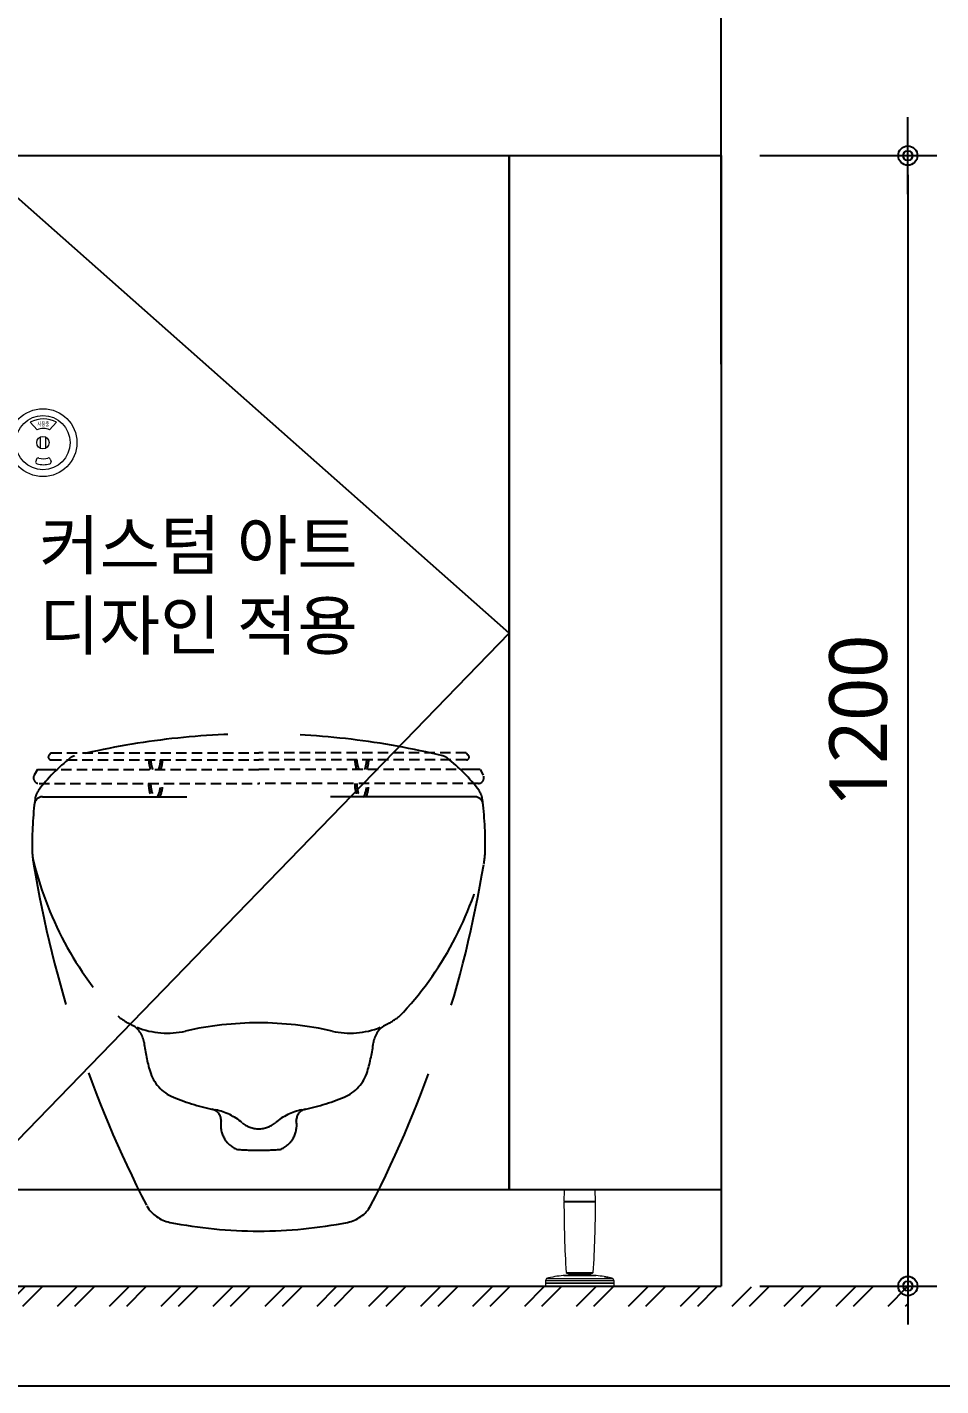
# Model space of a CAD drawing. Extents: x -256 to 8104, y -176 to 5714.
# Drawn here: x 3860 to 4334, y 4124 to 4830 of the extents above; entities that cross this region are included whole.
import ezdxf
from ezdxf.enums import TextEntityAlignment as Align

# ---------------------------------------------------------------- set-up
doc = ezdxf.new("R2010")
doc.units = 0
doc.header["$LTSCALE"] = 30
doc.linetypes.add('HIDDEN', pattern=[0.375, 0.25, -0.125])
doc.layers.get('0').update_dxf_attribs({"linetype": 'CONTINUOUS'})
doc.layers.get('DEFPOINTS').update_dxf_attribs({"linetype": 'CONTINUOUS'})
for name, color, linetype in [('curior-0Line', 252, 'CONTINUOUS'), ('DIM', 7, 'CONTINUOUS'), ('FIN', 5, 'CONTINUOUS'), ('HAT', 8, 'CONTINUOUS'), ('HID', 9, 'HIDDEN'), ('잠금쇠(회전형)', 4, 'CONTINUOUS'), ('치수', 1, 'CONTINUOUS'), ('판넬', 2, 'CONTINUOUS')]:
    doc.layers.add(name, color=color, linetype=linetype)
doc.styles.add('HDW', font='gulim.ttc')
doc.styles.add('돋움', font='malgun.ttf')
doc.dimstyles.new('10', dxfattribs={"dimscale": 10, "dimtxt": 3, "dimasz": 1, "dimexe": 1.5, "dimexo": 2, "dimgap": 1, "dimtad": 1, "dimdec": 0, "dimlunit": 6, "dimtxsty": '돋움', "dimblk": 'DIMDOT', "dimcen": -1, "dimdle": 1.5, "dimclrt": 3, "dimazin": 3, "dimtfac": 1, "dimtdec": 0, "dimtix": 1, "dimtmove": 2, "dimatfit": 3, "dimldrblk": 'DIMDOT', "dimarcsym": 0})

# ---------------------------------------------------------------- blocks, each defined once
blk = doc.blocks.new('DIMDOT')
at = {"linetype": 'Continuous'}
blk.add_line((-2, 0), (2, 0), dxfattribs=at)
for radius in [0.5, 0.25]:
    blk.add_circle((0, 0), radius, dxfattribs=at)
blk = doc.blocks.new('*D371')
at = {"layer": 'DEFPOINTS', "color": 0}
for p in [(142575.7981493344, 5073.112767954999), (142575.7981493344, 4486.11276795491), (142672.6979538399, 4486.11276795491)]:
    blk.add_point(p, dxfattribs=at)
at = {"layer": 'DIM', "color": 0, "lineweight": -2, "ltscale": 10}
for p, q in [((142595.7981493344, 5073.112767954999), (142687.6979538399, 5073.112767954999)), ((142672.6979538399, 5063.112767954999), (142672.6979538399, 4496.11276795491)), ((142595.7981493344, 4486.11276795491), (142687.6979538399, 4486.11276795491))]:
    blk.add_line(p, q, dxfattribs=at)
at = {"layer": 'DIM', "color": 0, "lineweight": -2, "xscale": 10, "yscale": 10, "zscale": 10}
for p, rotation in [((142672.6979538399, 5073.112767954999), 90), ((142672.6979538399, 4486.11276795491), 270)]:
    blk.add_blockref('DIMDOT', p, dxfattribs=dict(at, rotation=rotation))
at = {"layer": 'DIM', "color": 3, "insert": (142647.1171114486, 4779.612767954955), "char_height": 30, "attachment_point": 5, "rotation": 90, "style": '돋움'}
blk.add_mtext('1200', dxfattribs=at)
blk = doc.blocks.new('A$C460A2A32')
at = {"color": 0}
for p, q in [((12.78345275747051, 31.99994994999724), (11.19766631984749, 30.41416351238149)), ((12.78345275747051, 31.99994994999724), (162.2987752847148, 31.99994994999724)), ((311.8140978119591, 31.99994994999724), (162.2987752847148, 31.99994994999724)), ((311.8140978119591, 31.99994994999724), (313.3998842495894, 30.41416351238149)), ((2.783452757470513, 19.99994994999724), (0.4746729733487882, 15.99930428377411)), ((2.783452757470513, 19.99994994999724), (8.613020729058917, 19.99994994999724)), ((8.613020729058917, 19.99994994999724), (162.2987752847148, 19.99994994999724)), ((12.61187988221718, 26.99994994999724), (162.2987752847148, 26.99994994999724)), ((311.9856706872124, 26.99994994999724), (162.2987752847148, 26.99994994999724)), ((315.9845298403707, 19.99994994999724), (162.2987752847148, 19.99994994999724)), ((321.8140978119591, 19.99994994999724), (315.9845298403707, 19.99994994999724)), ((321.8140978119591, 19.99994994999724), (324.1228775960808, 15.99930428377411)), ((3.939147283836064, 9.999949949997244), (162.2987752847148, 9.999949949997244)), ((320.6584032855935, 9.999949949997244), (162.2987752847148, 9.999949949997244))]:
    blk.add_line(p, q, dxfattribs=at)
for centre, radius, start, end in [((12.61187988221718, 28.99994994999724), 2.000000000000258, 134.9999999997789, 270), ((311.9856706872124, 28.99994994999724), 2, 270, 45.00000000022109), ((108.8972957150363, 28.21190327202203), 25.99999999998997, 182.6717300659965, 198.411794466452), ((107.3647225538261, 28.21190327202203), 22.99999999999183, 183.0205210944535, 200.9186120409629), ((68.64688498293617, 28.21190327202203), 22.99999999999183, 339.0813879590372, 356.9794789055466), ((67.11431182173328, 28.21190327202203), 25.99999999998979, 341.5882055335479, 357.3282699340036), ((257.4832387477109, 28.21190327202203), 25.99999999999346, 182.6717300659965, 198.411794466452), ((255.9506655865007, 28.21190327202203), 22.99999999999358, 183.0205210944535, 200.9186120409629), ((217.2328280156034, 28.21190327202203), 22.99999999999524, 339.0813879590372, 356.9794789055466), ((215.7002548543933, 28.21190327202203), 25.99999999999349, 341.5882055335479, 357.3282699340036), ((3.939147283836064, 13.99994994999724), 3.999999999999031, 150.0106786587811, 270), ((108.8972957150436, 9.999949949997244), 26, 180, 202.6198649477598), ((107.3647225538334, 9.999949949997244), 22.99999999999591, 180, 205.7714617401734), ((68.6468849829289, 9.999949949997244), 23.00000000000053, 334.2285382598267, 0), ((67.11431182171873, 9.999949949997244), 26.00000000000042, 337.3801350522402, 0), ((257.4832387477109, 9.999949949997244), 26.00000000000091, 180, 202.6198649477598), ((255.9506655865007, 9.999949949997244), 22.99999999999795, 180, 205.7714617401734), ((217.2328280155962, 9.999949949997244), 23.00000000000053, 334.2285382598267, 0), ((215.700254854386, 9.999949949997244), 26.00000000000042, 337.3801350522402, 0), ((320.6584032855935, 13.99994994999724), 4, 270, 29.98932134121888)]:
    blk.add_arc(centre, radius, start, end, dxfattribs=at)
blk = doc.blocks.new('*D388')
at = {"layer": 'DEFPOINTS', "color": 0}
for p in [(142675.1979538399, 5626.079867832033), (142800.1030496427, 5626.079867832033), (142675.1979538399, 4486.11276795491)]:
    blk.add_point(p, dxfattribs=at)
at = {"layer": 'DIM', "color": 0, "lineweight": -2, "ltscale": 10}
for p, q in [((142695.1979538399, 5626.079867832033), (142815.1030496427, 5626.079867832033)), ((142800.1030496427, 4496.11276795491), (142800.1030496427, 5616.079867832033)), ((142695.1979538399, 4486.11276795491), (142815.1030496427, 4486.11276795491))]:
    blk.add_line(p, q, dxfattribs=at)
at = {"layer": 'DIM', "color": 0, "lineweight": -2, "xscale": 10, "yscale": 10, "zscale": 10}
for p, rotation in [((142800.1030496427, 5626.079867832033), 90), ((142800.1030496427, 4486.11276795491), 270)]:
    blk.add_blockref('DIMDOT', p, dxfattribs=dict(at, rotation=rotation))
at = {"layer": 'DIM', "color": 3, "insert": (142772.8077216695, 5055.998448194945), "char_height": 30, "attachment_point": 5, "rotation": 90, "style": '돋움'}
blk.add_mtext('VAR.', dxfattribs=at)
blk = doc.blocks.new('CRAYON_14', base_point=(138355.5648458948, 310.1473658113382))
at = {"layer": 'HAT'}
h = blk.add_hatch(dxfattribs=at)
h.set_pattern_fill('ANSI32', color=256, scale=2, style=0)
h.set_pattern_definition([(45, (129739.7145769613, 174.8873948724158), (-13.47038418160373, 13.47038418160373), []), (45, (129748.6948369613, 174.8873948724158), (-13.47038418160373, 13.47038418160373), [])])
h.paths.add_polyline_path([(140979.0545948289, 4475.634902567015), (142672.6979538399, 4475.634902567015), (142672.6979538399, 4485.634902567015), (140979.0545948289, 4485.634902567015)])
for p, q in [((142575.7981493344, 4964.769560719462), (142575.7981493344, 5625.884128434975)), ((142575.7981493344, 4950.978300810413), (142575.7981493344, 4486.11276795491)), ((141075.7981493344, 4486.11276795491), (142575.7981493344, 4486.11276795491))]:
    blk.add_line(p, q)
at = {"color": 8}
blk.add_line((140874.3800417809, 4434.308629741465), (144222.204765087, 4434.308629741465), dxfattribs=at)
at = {"layer": 'FIN', "linetype": 'Continuous', "lineweight": 15}
for p, q in [((142510.5839565972, 4529.690976094987), (142494.2219903042, 4529.690976094987)), ((142494.2291376565, 4530.27568349315), (142510.5768092448, 4530.27568349315)), ((142520.21846297, 4488.826927494567), (142484.5874839313, 4488.826927494567)), ((142520.21846297, 4487.573053981085), (142484.5874839313, 4487.573053981085)), ((142484.5874839313, 4487.573053981085), (142520.21846297, 4487.573053981085)), ((142485.1460990078, 4490.039225120289), (142519.6598478934, 4490.039225120289)), ((142510.9310438435, 4491.531246337623), (142493.8749030578, 4491.531246337623)), ((142494.0940443881, 4491.549300898309), (142510.7119025132, 4491.549300898309)), ((142495.3609318213, 4493.21322102619), (142509.4450150809, 4493.21322102619)), ((142486.0411491446, 4485.99594507282), (142486.0411491446, 4486.11276795491)), ((142486.0494864645, 4485.99594507282), (142486.0411491446, 4485.99594507282)), ((142486.0494864645, 4485.99594507282), (142486.0494864645, 4486.11276795491)), ((142487.2858619667, 4485.99594507282), (142486.0494864645, 4485.99594507282)), ((142487.2858619667, 4485.99594507282), (142487.2858619667, 4486.11276795491)), ((142487.2959157936, 4485.99594507282), (142487.2858619667, 4485.99594507282)), ((142487.2959157936, 4485.99594507282), (142487.2959157936, 4486.11276795491)), ((142504.4473738873, 4485.99594507282), (142504.4473738873, 4486.11276795491)), ((142505.0314882978, 4485.99594507282), (142504.4473738873, 4485.99594507282)), ((142505.0314882978, 4485.99594507282), (142505.0314882978, 4486.11276795491)), ((142505.8422691689, 4485.99594507282), (142505.8422691689, 4486.11276795491)), ((142505.8553473178, 4485.99594507282), (142505.8553473178, 4486.11276795491)), ((142505.8749645412, 4485.99594507282), (142505.8749645412, 4486.11276795491)), ((142505.9387205171, 4485.99594507282), (142505.9387205171, 4486.11276795491)), ((142506.1870010002, 4485.99594507282), (142505.9387205171, 4485.99594507282)), ((142506.1870010002, 4485.99594507282), (142506.1870010002, 4486.11276795491)), ((142506.2814088876, 4485.99594507282), (142506.1870010002, 4485.99594507282)), ((142506.2814088876, 4485.99594507282), (142506.2814088876, 4486.11276795491)), ((142506.3586517046, 4485.99594507282), (142506.2814088876, 4485.99594507282)), ((142506.3586517046, 4485.99594507282), (142506.3586517046, 4486.11276795491)), ((142506.3931861916, 4485.99594507282), (142506.3586517046, 4485.99594507282)), ((142506.3931861916, 4485.99594507282), (142506.3931861916, 4486.11276795491)), ((142506.4116460387, 4485.99594507282), (142506.3931861916, 4485.99594507282)), ((142506.4222033345, 4485.99594507282), (142506.4222033345, 4486.11276795491)), ((142506.5987583447, 4485.99594507282), (142506.5987583447, 4486.11276795491)), ((142506.8180216849, 4485.99594507282), (142506.8180216849, 4486.11276795491)), ((142506.8221086065, 4485.99594507282), (142506.8221086065, 4486.11276795491)), ((142506.9015992303, 4485.99594507282), (142506.8285531594, 4485.99594507282)), ((142506.9015992303, 4485.99594507282), (142506.9015992303, 4486.11276795491)), ((142506.940833677, 4485.99594507282), (142506.9015992303, 4485.99594507282)), ((142506.940833677, 4485.99594507282), (142506.940833677, 4486.11276795491)), ((142507.0256372988, 4485.99594507282), (142506.940833677, 4485.99594507282)), ((142507.0256372988, 4485.99594507282), (142507.0256372988, 4486.11276795491)), ((142517.2821971389, 4485.99594507282), (142517.2821971389, 4486.11276795491)), ((142517.4835188936, 4485.99594507282), (142517.4835188936, 4486.11276795491)), ((142517.9256420651, 4485.99594507282), (142517.9256420651, 4486.11276795491)), ((142518.3677652365, 4485.99594507282), (142518.3677652365, 4486.11276795491)), ((142518.5690869912, 4485.99594507282), (142518.5690869912, 4486.11276795491))]:
    blk.add_line(p, q, dxfattribs=at)
at = {"layer": 'FIN', "color": 4, "linetype": 'Continuous', "lineweight": 15}
for p, q in [((142494.3549327897, 4535.836742284064), (142494.3549327897, 4535.836742284062)), ((142494.4283369165, 4536.11276795491), (142510.3696662224, 4536.11276795491)), ((142494.5140291676, 4529.979760181226), (142510.2919177337, 4529.979760181226)), ((142510.5733925646, 4530.276278188512), (142510.4382764156, 4535.854228995706)), ((142485.1460990078, 4490.039225120289), (142484.5874839313, 4488.826927494567)), ((142484.5874839313, 4488.826927494567), (142484.5874839313, 4487.573053981085)), ((142484.5874839313, 4487.573053981085), (142484.5874839313, 4486.11276795491)), ((142495.3609318204, 4493.21322102619), (142495.9777149354, 4492.59643791113)), ((142508.8282319658, 4492.59643791113), (142495.9777149354, 4492.59643791113)), ((142496.8538865511, 4492.335662310412), (142496.2652551297, 4491.658519319697)), ((142508.5406917715, 4491.658519319697), (142496.2652551297, 4491.658519319697)), ((142496.8538865511, 4492.59643791113), (142496.8538865511, 4492.335662310412)), ((142496.8538865511, 4492.335662310412), (142507.9520603501, 4492.335662310412)), ((142507.9520603501, 4492.335662310412), (142507.9520603501, 4492.59643791113)), ((142508.5406917715, 4491.658519319697), (142507.9520603501, 4492.335662310412)), ((142508.8282319658, 4492.59643791113), (142509.4450150809, 4493.21322102619)), ((142520.21846297, 4488.826927494567), (142519.6598478934, 4490.039225120289)), ((142520.21846297, 4487.573053981085), (142520.21846297, 4488.826927494567)), ((142520.21846297, 4486.11276795491), (142520.21846297, 4487.573053981085)), ((142484.5874839313, 4486.11276795491), (142520.21846297, 4486.11276795491))]:
    blk.add_line(p, q, dxfattribs=at)
blk.add_lwpolyline([(142494.4283369165, 4536.11276795491, 0.1240365111786908), (142494.3550026005, 4535.842069350738, -0.0010964770682574), (142494.3545653962, 4535.820144194395), (142494.2318392104, 4530.275624679993)], format="xyb", dxfattribs=at)
at = {"layer": 'FIN', "color": 4, "linetype": 'Continuous', "lineweight": 15, "flags": 128}
blk.add_lwpolyline([(142510.4382764156, 4535.854228995706, 0.1181345338978041), (142510.3696662224, 4536.11276795491, 0.1181345338978041)], format="xyb", dxfattribs=at)
at = {"layer": 'FIN', "color": 4, "linetype": 'Continuous', "lineweight": 15}
for centre, radius, start, end in [((142494.5140291676, 4529.687702975991), 0.2920572052351236, 90, 179.357866106547), ((143072.9128656588, 4529.406427523661), 578.6842214933279, 179.971822797994, 183.5858737357589), ((142494.5211692718, 4530.271817386461), 0.2920572052351446, 179.2415250782951, 270), ((141956.4599257805, 4528.630504174507), 554.1170555799023, 356.3353556062746, 0.1096530644607332), ((142510.2847776294, 4530.271817386461), 0.2920572052351236, 270, 0.7584749217048784), ((142510.2919177337, 4529.687702975991), 0.292057205235124, 0.6421338934529457, 90), ((142496.8538865511, 4447.824068348586), 43.80858078526924, 93.8991218763165, 105.5006155804036), ((142494.108548822, 4491.374667884808), 0.1752343231410802, 94.74789814009716, 116.6788001109046), ((142496.8538865511, 4458.320871759408), 33.34284378699842, 91.01154683960908, 94.74789813599656), ((142507.9520603501, 4458.320871759408), 33.34284378699842, 85.25210186395336, 88.98845316034094), ((142510.6973980793, 4491.374667884808), 0.1752343231410802, 63.32119989920049, 85.25210186943538), ((142507.9520603501, 4447.824068348586), 43.80858078526924, 80.5831283541176, 86.1008781236454), ((142507.9520603501, 4447.824068348586), 43.80858078526923, 74.49938441955713, 78.12698254121634)]:
    blk.add_arc(centre, radius, start, end, dxfattribs=at)
for points, knots in [([(142515.1197520409, 4491.042294726062), (142515.1189426162, 4491.042432032899), (142515.1140573878, 4491.043260739138), (142515.1322409645, 4491.040178678152), (142515.158084961, 4491.035783844675), (142515.1678198089, 4491.034128410478)], [0, 0, 0, 0, 0.1101518921963936, 0.6648143790659731, 1, 1, 1, 1]), ([(142515.1678197988, 4491.034128401616), (142515.1890683995, 4491.030509383345), (142515.2315567924, 4491.023272847057), (142515.322699116, 4491.007658940309), (142515.4211929897, 4490.990680255249), (142515.5086805756, 4490.975511546256), (142515.5524178368, 4490.967878320198), (142515.5686827537, 4490.965039692799)], [0, 0, 0, 0, 0.2159726614481043, 0.4318557920874068, 0.6498983039243137, 0.869804947718593, 0.9999999999999999, 0.9999999999999999, 0.9999999999999999, 0.9999999999999999]), ([(142515.9141119503, 4490.88841912349), (142515.8457749465, 4490.901021033789), (142515.7290126279, 4490.922552973791), (142515.612121882, 4490.94337573683), (142515.563643304, 4490.952011646661)], [0, 0, 0, 0, 0.585265902714529, 1, 1, 1, 1]), ([(142515.563643304, 4490.952011646661), (142515.563643304, 4490.947833431046), (142515.563643304, 4490.939409153196), (142515.563643304, 4490.926286937713), (142515.563643304, 4490.919672988763)], [0, 0, 0, 0, 0.4959731489804719, 1, 1, 1, 1]), ([(142515.563643304, 4490.919672988763), (142515.6110861933, 4490.911135462238), (142515.727977342, 4490.890100460001), (142515.8447400193, 4490.868362907881), (142515.9141119503, 4490.855448027886)], [0, 0, 0, 0, 0.4058723850268369, 1, 1, 1, 1]), ([(142517.3159865354, 4490.594499893208), (142517.0695850687, 4490.64758546631), (142516.6034234778, 4490.748016910722), (142516.1349581249, 4490.837071670501), (142515.9141119503, 4490.879054290794)], [0, 0, 0, 0, 0.5285752227382234, 1, 1, 1, 1]), ([(142515.9141119503, 4490.855448027886), (142515.9141119503, 4490.857965127272), (142515.9141119503, 4490.862830958957), (142515.9141119503, 4490.867105588352), (142515.9141119503, 4490.869168947873)], [0, 0, 0, 0, 0.5173009571340634, 1, 1, 1, 1]), ([(142515.9141119503, 4490.869168947873), (142516.1346106883, 4490.827138806222), (142516.603076718, 4490.737842632642), (142517.0692387762, 4490.637195800106), (142517.3159865354, 4490.583921665173)], [0, 0, 0, 0, 0.4706824487844061, 1, 1, 1, 1]), ([(142517.3159865354, 4490.583921665173), (142517.3159865354, 4490.585908651472), (142517.3159865354, 4490.589659398495), (142517.3159865354, 4490.592951708883), (142517.3159865354, 4490.594499893208)], [0, 0, 0, 0, 0.5297574829664784, 1, 1, 1, 1])]:
    blk.add_open_spline(points, degree=3, knots=knots, dxfattribs=at)
for points in [[(142515.1684983284, 4491.034012685965), (142515.1308275118, 4491.04041478432)], [(142515.563643304, 4490.957177519733), (142515.9344814096, 4490.887796382866)], [(142515.9141119503, 4490.898459268912), (142515.9379302617, 4490.89543193643)]]:
    blk.add_open_spline(points, degree=1, dxfattribs=at)
at = {"layer": 'FIN', "linetype": 'Continuous', "lineweight": 15}
for points, knots in [([(142505.8749645412, 4485.99594507282), (142505.8680919458, 4485.99594507282), (142505.855774679, 4485.99594507282), (142505.8554783194, 4485.99594507282), (142505.8553473178, 4485.99594507282)], [0, 0, 0, 0, 0.5579643174198415, 1, 1, 1, 1]), ([(142505.9387205171, 4485.99594507282), (142505.9255581008, 4485.99594507282), (142505.9021266336, 4485.99594507282), (142505.8832412361, 4485.99594507282), (142505.8749645412, 4485.99594507282)], [0, 0, 0, 0, 0.5617410244361568, 1, 1, 1, 1]), ([(142506.5987583447, 4485.99594507282), (142506.5646867584, 4485.99594507282), (142506.5038650057, 4485.99594507282), (142506.4471481263, 4485.99594507282), (142506.4222033345, 4485.99594507282)], [0, 0, 0, 0, 0.5601875118537901, 1, 1, 1, 1]), ([(142506.8180216849, 4485.99594507282), (142506.7767356055, 4485.99594507282), (142506.7030049171, 4485.99594507282), (142506.6306135819, 4485.99594507282), (142506.5987583447, 4485.99594507282)], [0, 0, 0, 0, 0.5599578719942985, 1, 1, 1, 1]), ([(142517.4835188936, 4485.99594507282), (142517.4180752214, 4485.99594507282), (142517.3009089057, 4485.99594507282), (142517.2879276618, 4485.99594507282), (142517.2821971389, 4485.99594507282)], [0, 0, 0, 0, 0.5585536411281651, 1, 1, 1, 1]), ([(142517.6522270145, 4485.99594507282), (142517.5902717477, 4485.99594507282), (142517.4793423723, 4485.99594507282), (142517.4063695695, 4485.99594507282), (142517.3741528734, 4485.99594507282)], [0, 0, 0, 0, 0.558510912901248, 1, 1, 1, 1]), ([(142517.9256420651, 4485.99594507282), (142517.8361008692, 4485.99594507282), (142517.6761655735, 4485.99594507282), (142517.5423962661, 4485.99594507282), (142517.4835188936, 4485.99594507282)], [0, 0, 0, 0, 0.5598588826277925, 1, 1, 1, 1]), ([(142518.3677652365, 4485.99594507282), (142518.2914666206, 4485.99594507282), (142518.1549697814, 4485.99594507282), (142517.9958274623, 4485.99594507282), (142517.9256420651, 4485.99594507282)], [0, 0, 0, 0, 0.5589771620554458, 1, 1, 1, 1]), ([(142518.5690869912, 4485.99594507282), (142518.5588801571, 4485.99594507282), (142518.5406241272, 4485.99594507282), (142518.4206587215, 4485.99594507282), (142518.3677652365, 4485.99594507282)], [0, 0, 0, 0, 0.5590938509998475, 1, 1, 1, 1])]:
    blk.add_open_spline(points, degree=3, knots=knots, dxfattribs=at)
blk.add_open_spline([(142505.9250616744, 4485.99594507282), (142505.9025512615, 4485.99594507282)], degree=1, dxfattribs=at)
at = {"layer": 'HID', "ltscale": 10}
for p in [(142223.5657978503, 4740.151057497425), (142448.0305007777, 4740.151057497425)]:
    blk.add_line(p, (142335.798149314, 4740.151057497425), dxfattribs=at)
for centre, radius, start, end in [((142335.798149314, 4369.754139817251), 403.1420383052566, 76.29227641293865, 103.7077235870572), ((142293.4362349591, 4689.403661662614), 89.9999999999196, 128.0064780153211, 143.1012611236178), ((142241.7131874138, 4755.590717440982), 5.999999999993769, 103.9578524054434, 128.0064780152035), ((142429.8831112142, 4755.590717440982), 5.999999999993769, 51.99352198479651, 76.04214759455657), ((142378.1600636689, 4689.403661662614), 89.9999999999196, 36.89873887638225, 51.99352198467896), ((142228.6607071654, 4738.036274167393), 8.999999999991815, 143.101261123602, 172.4917695720144), ((142442.9355914626, 4738.036274167393), 8.999999999991815, 7.508230428008543, 36.89873887639802), ((142398.1945704892, 4715.691941855499), 179.9999999998363, 172.491769571988, 181.0550012811893), ((142223.5657978503, 4735.951057497447), 4.199999999996181, 90, 173.3825569831858), ((142448.0305007777, 4735.951057497447), 4.199999999996181, 6.617443016814215, 90), ((142273.4017281388, 4715.691941855499), 179.9999999998363, 358.9449987188107, 7.508230428010888), ((142260.2179641146, 4713.151057497449), 41.9999999999618, 181.0550012811895, 190.5892031356948), ((142391.0696987494, 4748.140836216429), 177.0408293981989, 192.8090046453298, 223.5419258172174), ((142280.5265998758, 4748.140836217484), 177.0408294011361, 316.4580741834961, 347.1909953538769), ((142411.3783345134, 4713.151057497449), 41.9999999999618, 349.4107968643125, 358.9449987188106), ((142813.2237472037, 4803.356882151615), 602.3041887134451, 189.3568141960885, 207.2382930939193), ((141858.3725514242, 4803.356882151615), 602.3041887134559, 332.7617069060809, 350.6431858039115), ((142288.3874440943, 4659.438226600891), 41.9999999999618, 232.35983777769, 243.5689401944645), ((142264.3509276182, 4611.082814538851), 11.99999999998909, 6.960946152288958, 63.56894019454997), ((142335.798149314, 4451.781719285297), 170.9999999998445, 90, 102.8609356509264), ((142335.798149314, 4451.781719285297), 170.9999999998445, 77.13906434908357, 90), ((142407.2453710097, 4611.082814538851), 11.99999999998909, 116.43105980545, 173.039053847711), ((142383.2088545336, 4659.438226600891), 41.9999999999618, 296.4310598054933, 307.6401622222679), ((142288.3874440943, 4659.438226600891), 41.9999999999618, 248.05650007014, 282.8609356509313), ((142383.2088545336, 4659.438226600891), 41.9999999999618, 257.1390643490687, 291.94349992986), ((142366.6546443821, 4623.573354030599), 91.06339816108148, 186.9609461522894, 196.5836170780987), ((142304.9416542458, 4623.573354030599), 91.06339816108148, 343.4163829219013, 353.0390538477106), ((142299.5055876469, 4603.576255704953), 20.9999999999809, 196.5836170780922, 247.6201100390987), ((142372.090710981, 4603.576255704953), 20.9999999999809, 292.379889960986, 343.4163829219078), ((142335.798149314, 4691.716404936204), 116.3196513781483, 247.6201100390671, 258.9227568637058), ((142335.798149314, 4691.716404936204), 116.3196513781483, 281.0772431362942, 292.379889960918), ((142310.298149314, 4572.084272491491), 5.999999999994543, 0, 77.96728393756962), ((142307.6854328847, 4548.122827244224), 29.99999999997272, 49.46208417960793, 78.92275686370213), ((142329.6787310908, 4569.687485948121), 13.59354826462747, 169.8446363080632, 248.5821400552057), ((142363.9108657432, 4548.122827244224), 29.99999999997272, 101.0772431362979, 130.5379158203318), ((142341.917567537, 4569.687485948121), 13.59354826462747, 291.4178599449253, 10.15536369193684), ((142361.2981493139, 4572.084272491491), 5.999999999994543, 102.0327160624304, 180), ((142335.798149314, 4580.994515784956), 13.25358635479113, 229.462084179654, 270), ((142335.798149314, 4580.994515784956), 13.25358635479113, 270, 310.537915820346), ((142335.798149314, 4727.673120368487), 170.9999999998445, 266.2837796091287, 270), ((142335.798149314, 4727.673120368487), 170.9999999998445, 270, 273.7162203908712), ((142293.198042876, 4536.856382353502), 17.99999999998363, 210.6248500145804, 258.7832549055899), ((142378.3982557519, 4536.856382353502), 17.99999999998363, 281.2167450944101, 329.3751499855017), ((142335.798149314, 4751.673120368465), 236.9999999997844, 258.7832549055969, 270), ((142335.798149314, 4751.673120368465), 236.9999999997844, 270, 281.2167450944029)]:
    blk.add_arc(centre, radius, start, end, dxfattribs=at)
at = {"layer": '잠금쇠(회전형)', "linetype": 'Continuous', "lineweight": 15}
for p, q in [((142217.2297705471, 4934.66087565946), (142220.843557362, 4930.679919256016)), ((142230.882968792, 4934.660875659454), (142227.2691819771, 4930.679919256016)), ((142222.4067119217, 4926.967765367195), (142222.4067119217, 4921.19516752906)), ((142225.077309908, 4926.905681924009), (142225.077309908, 4921.133084085877)), ((142220.4675663045, 4915.458547120385), (142220.0720664327, 4914.319168529137)), ((142227.6451730347, 4915.458547120385), (142228.0406729065, 4914.319168529137))]:
    blk.add_line(p, q, dxfattribs=at)
for radius in [17.63999999999999, 14.09083329606219, 3.212812307569565]:
    blk.add_circle((142223.804145865, 4924.059245414419), radius, dxfattribs=at)
for centre, radius, start, end in [((142224.0563696696, 4922.321114257547), 14.10220433246374, 61.04776711778533, 118.9522328822147), ((142224.0563696696, 4924.670520940354), 6.814325428090957, 61.86964623614993, 118.1303537638501), ((142220.9978762531, 4913.99780241949), 0.98, 160.8571444237893, 255.4685271521947), ((142221.3933761249, 4915.137181010738), 0.98, 72.23318590327897, 160.8571444237893), ((142224.0563696696, 4925.79737657129), 13.16951730556349, 255.4685271519364, 284.5314728479331), ((142224.0563696696, 4923.447969888484), 7.747012454991199, 252.2331859029747, 287.7668140968039), ((142226.7193632143, 4915.137181010738), 0.98, 19.14285557621071, 107.766814096721), ((142227.114863086, 4913.99780241949), 0.98, 284.5314728478053, 19.14285557621071)]:
    blk.add_arc(centre, radius, start, end, dxfattribs=at)
at = {"layer": '치수'}
for q in [(142185.7981493344, 5073.112767954999), (142185.7981493344, 4536.11276795491)]:
    blk.add_line((142465.7981493344, 4825.119852227335), q, dxfattribs=at)
at = {"layer": '판넬'}
for p, q in [((142465.7981493343, 5073.112767954999), (142465.7981493342, 4579.230697803752)), ((142465.7981493342, 4579.230697803752), (142465.7981493342, 4536.11276795491))]:
    blk.add_line(p, q, dxfattribs=at)
at = {"layer": '판넬', "color": 3}
blk.add_line((142575.7981493344, 4536.11276795491), (142465.7981493342, 4536.11276795491), dxfattribs=at)
at = {"layer": '판넬'}
for points in [[(142185.7981493342, 5073.112767954999), (142465.7981493342, 5073.112767954999), (142465.7981493342, 4536.11276795491), (142185.7981493342, 4536.11276795491)], [(142575.7981493344, 4536.11276795491), (142465.7981493344, 4536.11276795491), (142465.7981493344, 5073.112767954999), (142575.7981493344, 5073.112767954999)]]:
    blk.add_lwpolyline(points, close=True, dxfattribs=at)
at = {"layer": 'HID', "ltscale": 10, "xscale": 0.7200000000011642, "yscale": 0.7200000000011642, "zscale": 0.7200000000011642}
blk.add_blockref('A$C460A2A32', (142218.9430311091, 4739.911093533328), dxfattribs=at)
at = {"layer": 'curior-0Line', "color": 3, "insert": (142221.8451938627, 4883.261454430386), "char_height": 25, "width": 331.9090830507175, "attachment_point": 1}
blk.add_mtext('{\\f맑은 고딕;커스텀 아트 \\P디자인 적용}', dxfattribs=at)
at = {"layer": '잠금쇠(회전형)', "linetype": 'Continuous', "lineweight": 15, "style": 'HDW', "width": 0.6592777320934013}
blk.add_text('사용중', height=2.296589337607321, dxfattribs=at).set_placement((142220.9185378086, 4932.58283138252), (142227.1119933682, 4932.58283138252), align=Align.FIT)
at = {"layer": 'DIM', "ltscale": 10}
dim = blk.add_linear_dim(base=(142800.1030496427, 5626.079867832033), p1=(142675.1979538399, 4486.11276795491), p2=(142675.1979538399, 5626.079867832033), angle=90, text='VAR.', dimstyle='10', dxfattribs=at)
dim.commit()
dim.dimension.update_dxf_attribs({"geometry": '*D388', "text_midpoint": (142772.8077216695, 5055.998448194945), "dimtype": 160})
dim = blk.add_linear_dim(base=(142672.6979538399, 4486.11276795491), p1=(142575.7981493344, 5073.112767954999), p2=(142575.7981493344, 4486.11276795491), angle=90, text='1200', dimstyle='10', override={"dimtxt": 3, "dimtxsty": '돋움'}, dxfattribs=at)
dim.commit()
dim.dimension.update_dxf_attribs({"geometry": '*D371', "text_midpoint": (142647.1171114486, 4779.612767954955)})

msp = doc.modelspace()

# ---------------------------------------------------------------- block references
msp.add_blockref('CRAYON_14', (0, 0))

doc.saveas('drawing.dxf')
